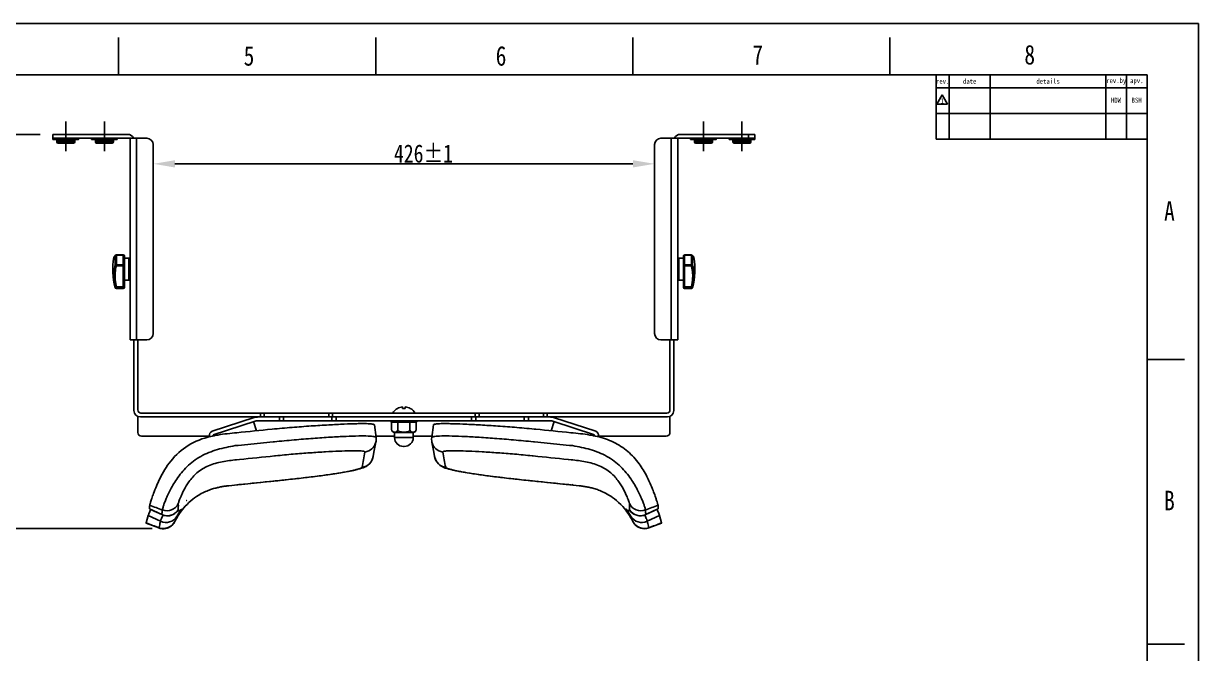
# Model space of a CAD drawing. Header units: inches. Extents: x -1861 to -181, y -5440 to -4252.
# Drawn here: x -1095 to -181, y -4742 to -4252 of the extents above; entities that cross this region are included whole.
import ezdxf

# ---------------------------------------------------------------- set-up
doc = ezdxf.new("R2010")
doc.units = ezdxf.units.IN
doc.header["$LTSCALE"] = 10.89
doc.header["$MEASUREMENT"] = 0
doc.header["$PDMODE"] = 3
doc.header["$PDSIZE"] = 0.3125
doc.linetypes.add('CENTER2', pattern=[28.575, 19.05, -3.175, 3.175, -3.175])
doc.layers.get('0').update_dxf_attribs({"linetype": 'CONTINUOUS'})
doc.layers.get('Defpoints').update_dxf_attribs({"linetype": 'CONTINUOUS'})
for name, color, linetype in [('02___PRT_ALL_AXES', 7, 'CONTINUOUS'), ('03___PRT_ALL_CURVES', 7, 'CONTINUOUS'), ('06___PRT_ALL_SURFS', 7, 'CONTINUOUS'), ('Cneter', 1, 'CENTER2'), ('FORM', 7, 'CONTINUOUS'), ('TEXT', 2, 'CONTINUOUS')]:
    doc.layers.add(name, color=color, linetype=linetype)
doc.styles.get("Standard").update_dxf_attribs({"font": 'txt', "width": 0.8})
doc.dimstyles.get("Standard").update_dxf_attribs({"dimtxt": 1.40625, "dimasz": 1.6875, "dimexe": 0.125, "dimexo": 0.0625, "dimgap": 0.09, "dimtad": 0, "dimtih": 1, "dimtoh": 1, "dimzin": 4, "dimdsep": 46, "dimtxsty": 'Standard', "dimcen": 0.09, "dimadec": 0, "dimazin": 0, "dimtp": 0.01, "dimtm": 0.01, "dimtfac": 1, "dimtofl": 0, "dimtmove": 0, "dimatfit": 3, "dimfxl": 1, "dimtolj": 1, "dimtzin": 4, "dimarcsym": 0})

# ---------------------------------------------------------------- blocks, each defined once
blk = doc.blocks.new('*D17')
at = {"color": 3, "linetype": 'ByBlock', "lineweight": -2, "transparency": 16777216}
for p, q in [((-1082.59, -4338.33), (-1147.65, -4338.33)), ((-1146.4, -4355.2), (-1146.4, -4483.86)), ((-1146.4, -4628.38), (-1146.4, -4499.72)), ((-995.49, -4645.25), (-1147.65, -4645.25))]:
    blk.add_line(p, q, dxfattribs=at)
at = {"color": 3, "transparency": 16777216}
for points in [[(-1149.21, -4355.2), (-1143.59, -4355.2), (-1146.4, -4338.33)], [(-1149.21, -4628.38), (-1143.59, -4628.38), (-1146.4, -4645.25)]]:
    blk.add_solid(points, dxfattribs=at)
at = {"layer": 'Defpoints', "color": 0, "transparency": 16777216}
for p in [(-1146.4, -4338.33), (-1072.59, -4338.33), (-985.49, -4645.25)]:
    blk.add_point(p, dxfattribs=at)
at = {"color": 3, "transparency": 16777216, "insert": (-1146.4, -4491.79), "char_height": 14.0625, "attachment_point": 5}
blk.add_mtext('\\A1;260~360', dxfattribs=at)
blk = doc.blocks.new('*D18')
at = {"color": 3, "linetype": 'ByBlock', "lineweight": -2, "transparency": 16777216}
for p, q in [((-994.59, -4409.83), (-994.59, -4360.02)), ((-977.72, -4361.27), (-621.47, -4361.27)), ((-604.59, -4409.83), (-604.59, -4360.02))]:
    blk.add_line(p, q, dxfattribs=at)
at = {"color": 3, "transparency": 16777216}
for points in [[(-977.72, -4358.46), (-977.72, -4364.09), (-994.59, -4361.27)], [(-621.47, -4358.46), (-621.47, -4364.09), (-604.59, -4361.27)]]:
    blk.add_solid(points, dxfattribs=at)
at = {"layer": 'Defpoints', "color": 0, "transparency": 16777216}
for p in [(-604.59, -4361.27), (-994.59, -4419.83), (-604.59, -4419.83)]:
    blk.add_point(p, dxfattribs=at)
at = {"color": 3, "transparency": 16777216, "insert": (-784.34, -4353.34), "char_height": 14.0625, "attachment_point": 5}
blk.add_mtext('\\A1;426%%P1', dxfattribs=at)

msp = doc.modelspace()

# ---------------------------------------------------------------- linework, layer by layer
at = {"color": 7, "linetype": 'Continuous'}
for p, q in [((-1861.46, -4252.01), (-181.46, -4252.01)), ((-181.46, -5440.01), (-181.46, -4252.01)), ((-1021.46, -4292.01), (-1021.46, -4262.94)), ((-821.46, -4292.01), (-821.46, -4262.94)), ((-621.46, -4292.01), (-621.46, -4262.94)), ((-421.46, -4292.01), (-421.46, -4262.94)), ((-221.46, -4292.01), (-1821.46, -4292.01)), ((-1072.59, -4341.53), (-1072.59, -4342.13)), ((-1072.59, -4341.53), (-1052.59, -4341.53)), ((-1052.59, -4341.53), (-1052.59, -4342.13)), ((-1042.59, -4341.53), (-1042.59, -4342.13)), ((-1042.59, -4341.53), (-1022.59, -4341.53)), ((-1022.59, -4341.53), (-1022.59, -4342.13)), ((-599.59, -4341.33), (-526.59, -4341.33)), ((-591.59, -4341.33), (-591.59, -4498.33)), ((-586.59, -4341.33), (-586.59, -4498.33)), ((-584.59, -4338.33), (-526.59, -4338.33)), ((-576.59, -4341.53), (-556.59, -4341.53)), ((-576.59, -4341.53), (-576.59, -4342.13)), ((-556.59, -4341.53), (-556.59, -4342.13)), ((-546.59, -4341.53), (-526.59, -4341.53)), ((-546.59, -4341.53), (-546.59, -4342.13)), ((-531.59, -4338.33), (-531.59, -4341.33)), ((-526.59, -4338.33), (-526.59, -4341.33)), ((-526.59, -4341.53), (-526.59, -4342.13)), ((-1052.59, -4342.13), (-1072.59, -4342.13)), ((-1052.79, -4342.33), (-1072.39, -4342.33)), ((-1055.59, -4343.33), (-1069.59, -4343.33)), ((-1055.59, -4344.13), (-1069.59, -4344.13)), ((-1056.59, -4345.13), (-1068.59, -4345.13)), ((-1022.59, -4342.13), (-1042.59, -4342.13)), ((-1022.79, -4342.33), (-1042.39, -4342.33)), ((-1025.59, -4343.33), (-1039.59, -4343.33)), ((-1025.59, -4344.13), (-1039.59, -4344.13)), ((-1026.59, -4345.13), (-1038.59, -4345.13)), ((-604.59, -4346.33), (-604.59, -4493.33)), ((-556.59, -4342.13), (-576.59, -4342.13)), ((-556.79, -4342.33), (-576.39, -4342.33)), ((-559.59, -4343.33), (-573.59, -4343.33)), ((-559.59, -4344.13), (-573.59, -4344.13)), ((-560.59, -4345.13), (-572.59, -4345.13)), ((-526.59, -4342.13), (-546.59, -4342.13)), ((-526.79, -4342.33), (-546.39, -4342.33)), ((-529.59, -4343.33), (-543.59, -4343.33)), ((-529.59, -4344.13), (-543.59, -4344.13)), ((-530.59, -4345.13), (-542.59, -4345.13)), ((-1023.96, -4432.5), (-1024.53, -4433.14)), ((-1023.22, -4440.74), (-1023.22, -4432.18)), ((-1017.99, -4432.18), (-1023.22, -4432.18)), ((-1017.99, -4432.45), (-1023.22, -4432.45)), ((-1017.99, -4458.33), (-1017.99, -4432.18)), ((-575.96, -4432.18), (-581.19, -4432.18)), ((-581.19, -4458.33), (-581.19, -4432.18)), ((-575.96, -4432.45), (-581.19, -4432.45)), ((-575.96, -4440.74), (-575.96, -4432.18)), ((-574.65, -4433.14), (-575.22, -4432.5)), ((-1024.89, -4433.77), (-1025.25, -4434.17)), ((-1024.53, -4433.13), (-1025.01, -4433.66)), ((-1024.19, -4439.99), (-1024.19, -4433)), ((-1023.22, -4439.82), (-1017.99, -4439.82)), ((-1023.22, -4440.74), (-1017.99, -4440.74)), ((-1016.99, -4433.18), (-1016.99, -4457.33)), ((-1013.59, -4434.83), (-1016.99, -4434.83)), ((-1013.59, -4451.83), (-1013.59, -4434.83)), ((-585.59, -4434.83), (-582.19, -4434.83)), ((-585.59, -4434.83), (-585.59, -4451.83)), ((-582.19, -4457.33), (-582.19, -4433.18)), ((-581.19, -4439.82), (-575.96, -4439.82)), ((-581.19, -4440.74), (-575.96, -4440.74)), ((-574.99, -4433), (-574.99, -4439.99)), ((-573.93, -4434.17), (-574.99, -4433)), ((-574.17, -4433.66), (-574.65, -4433.14)), ((-1024.19, -4457.58), (-1024.19, -4456.99)), ((-1023.22, -4458.33), (-1023.22, -4457.04)), ((-1017.99, -4457.04), (-1023.22, -4457.04)), ((-1017.99, -4457.71), (-1023.22, -4457.71)), ((-1013.59, -4451.83), (-1016.99, -4451.83)), ((-585.59, -4451.83), (-582.19, -4451.83)), ((-575.96, -4457.04), (-581.19, -4457.04)), ((-575.96, -4457.71), (-581.19, -4457.71)), ((-575.96, -4458.33), (-575.96, -4457.04)), ((-574.99, -4456.99), (-574.99, -4457.58)), ((-599.59, -4498.33), (-586.59, -4498.33)), ((-592.59, -4552.83), (-592.59, -4498.33)), ((-589.59, -4498.33), (-589.59, -4553.33)), ((-221.46, -4513.6), (-192.39, -4513.6)), ((-804.59, -4551.7), (-804.59, -4551.64)), ((-800.59, -4551.7), (-800.59, -4550.43)), ((-798.59, -4550.43), (-798.59, -4551.7)), ((-794.59, -4551.64), (-794.59, -4551.7)), ((-948.83, -4569.45), (-916.1, -4558.82)), ((-913.01, -4558.33), (-594.59, -4558.33)), ((-896.45, -4561.33), (-896.45, -4558.33)), ((-893.18, -4561.33), (-893.18, -4558.33)), ((-855.5, -4561.33), (-855.5, -4558.33)), ((-852.23, -4561.33), (-852.23, -4558.33)), ((-746.95, -4561.33), (-746.95, -4558.33)), ((-744.01, -4555.33), (-595.09, -4555.33)), ((-744.01, -4555.33), (-744.01, -4558.33)), ((-743.68, -4561.33), (-743.68, -4558.33)), ((-741.14, -4555.33), (-741.14, -4558.33)), ((-706, -4561.33), (-706, -4558.33)), ((-702.73, -4561.33), (-702.73, -4558.33)), ((-690.88, -4555.33), (-690.88, -4558.33)), ((-688.01, -4555.33), (-688.01, -4558.33)), ((-650.35, -4569.45), (-683.08, -4558.82)), ((-592.59, -4557.91), (-592.59, -4570.33)), ((-915.34, -4561.57), (-947.95, -4572.17)), ((-914.26, -4569.05), (-916.56, -4561.97)), ((-913.8, -4561.33), (-685.38, -4561.33)), ((-902.17, -4567.87), (-902.04, -4567.85)), ((-821.23, -4574.35), (-822.51, -4564.48)), ((-809.59, -4561.53), (-789.59, -4561.53)), ((-809.59, -4561.53), (-809.59, -4562.13)), ((-789.59, -4562.13), (-809.59, -4562.13)), ((-789.79, -4562.33), (-809.39, -4562.33)), ((-789.59, -4561.53), (-789.59, -4562.13)), ((-776.67, -4564.48), (-777.95, -4574.35)), ((-697.14, -4567.85), (-698.27, -4567.74)), ((-697.01, -4567.87), (-697.14, -4567.85)), ((-684.92, -4569.05), (-682.62, -4561.97)), ((-683.84, -4561.57), (-651.23, -4572.17)), ((-950.59, -4573.72), (-950.75, -4573.23)), ((-947.95, -4572.17), (-947.65, -4573.09)), ((-928.53, -4580.43), (-901.29, -4577.77)), ((-901.29, -4577.77), (-901.19, -4577.76)), ((-901.19, -4577.76), (-900.34, -4577.67)), ((-821.38, -4577.86), (-821.38, -4577.87)), ((-806.88, -4570.33), (-806.88, -4574.33)), ((-792.3, -4574.33), (-806.88, -4574.33)), ((-792.3, -4570.33), (-792.3, -4574.33)), ((-777.8, -4577.86), (-777.8, -4577.87)), ((-697.99, -4577.76), (-698.85, -4577.67)), ((-697.89, -4577.77), (-697.99, -4577.76)), ((-670.65, -4580.43), (-697.89, -4577.77)), ((-651.23, -4572.17), (-651.53, -4573.09)), ((-648.59, -4573.72), (-648.43, -4573.23)), ((-930.85, -4580.66), (-928.62, -4580.44)), ((-928.62, -4580.44), (-928.53, -4580.43)), ((-799.3, -4581.33), (-799.88, -4581.33)), ((-670.56, -4580.44), (-670.65, -4580.43)), ((-668.33, -4580.66), (-670.56, -4580.44)), ((-929.73, -4591.66), (-927.53, -4591.43)), ((-927.53, -4591.43), (-927.45, -4591.42)), ((-900.28, -4588.65), (-900.17, -4588.64)), ((-900.17, -4588.64), (-899.32, -4588.55)), ((-823.54, -4589.18), (-823.54, -4589.21)), ((-775.64, -4589.18), (-775.64, -4589.21)), ((-699.01, -4588.64), (-699.86, -4588.55)), ((-698.9, -4588.65), (-699.01, -4588.64)), ((-671.65, -4591.43), (-671.73, -4591.42)), ((-669.45, -4591.66), (-671.65, -4591.43)), ((-832.56, -4598.3), (-831.36, -4597.88)), ((-767.35, -4598.06), (-766.01, -4598.49)), ((-933.53, -4611.6), (-935.84, -4611.85)), ((-931.34, -4611.36), (-933.53, -4611.6)), ((-931.34, -4611.36), (-931.28, -4611.35)), ((-931.25, -4611.36), (-931.25, -4611.36)), ((-913.77, -4609.57), (-904.08, -4608.59)), ((-903.98, -4608.57), (-904.08, -4608.58)), ((-904.08, -4608.59), (-904.08, -4608.58)), ((-903.98, -4608.57), (-897.72, -4607.93)), ((-903.12, -4608.49), (-903.98, -4608.57)), ((-903.98, -4608.57), (-903.98, -4608.57)), ((-903.12, -4608.49), (-903.12, -4608.49)), ((-696.06, -4608.49), (-696.06, -4608.49)), ((-696.06, -4608.49), (-695.2, -4608.57)), ((-695.2, -4608.57), (-695.2, -4608.57)), ((-695.2, -4608.57), (-695.1, -4608.58)), ((-695.1, -4608.58), (-695.13, -4608.55)), ((-695.1, -4608.59), (-695.1, -4608.58)), ((-675.84, -4610.54), (-667.85, -4611.36)), ((-667.93, -4611.36), (-667.93, -4611.36)), ((-667.85, -4611.36), (-667.9, -4611.35)), ((-667.85, -4611.36), (-665.65, -4611.6)), ((-665.65, -4611.6), (-663.34, -4611.85)), ((-997.46, -4629.78), (-997.46, -4629.75)), ((-997.46, -4629.75), (-987.89, -4634.3)), ((-997.46, -4629.78), (-993.77, -4631.54)), ((-996.45, -4630.5), (-996.38, -4630.37)), ((-996.38, -4630.37), (-996.36, -4630.33)), ((-993.77, -4631.54), (-987.93, -4634.33)), ((-601.72, -4629.75), (-611.29, -4634.3)), ((-602.8, -4630.37), (-602.82, -4630.33)), ((-602.73, -4630.5), (-602.8, -4630.37)), ((-601.72, -4629.78), (-601.72, -4629.75)), ((-999.97, -4641.04), (-999.94, -4640.82)), ((-999.97, -4641.05), (-990.18, -4644.7)), ((-999.94, -4640.82), (-998.47, -4635.02)), ((-988.88, -4639.47), (-998.47, -4635.02)), ((-987.93, -4634.33), (-987.89, -4634.3)), ((-987.01, -4634.83), (-986.96, -4634.74)), ((-977.69, -4639.68), (-977.73, -4639.76)), ((-621.49, -4639.68), (-621.45, -4639.76)), ((-621.45, -4639.76), (-621.48, -4639.68)), ((-612.17, -4634.83), (-612.22, -4634.74)), ((-611.25, -4634.33), (-611.29, -4634.3)), ((-610.3, -4639.47), (-600.71, -4635.02)), ((-609.01, -4644.7), (-599.21, -4641.05)), ((-599.24, -4640.82), (-600.71, -4635.02)), ((-599.21, -4641.04), (-599.24, -4640.82)), ((-990.18, -4644.7), (-989.99, -4644.77)), ((-990.17, -4644.7), (-990.08, -4644.57)), ((-609.01, -4644.7), (-609.1, -4644.57)), ((-221.46, -4735.2), (-192.38, -4735.2))]:
    msp.add_line(p, q, dxfattribs=at)
at = {"linetype": 'Continuous'}
msp.add_line((-221.46, -4292.01), (-221.46, -5400.01), dxfattribs=at)
at = {"color": 7, "linetype": 'Continuous'}
for points in [[(-823.54, -4589.18), (-822.95, -4585.72), (-822.23, -4581.93), (-821.38, -4577.87)], [(-821.38, -4577.86), (-821.26, -4577.21), (-821.15, -4575.27), (-821.23, -4574.35)], [(-777.95, -4574.35), (-778.03, -4575.3), (-777.89, -4577.4), (-777.8, -4577.86)], [(-777.8, -4577.87), (-776.95, -4581.93), (-776.23, -4585.73), (-775.64, -4589.18)], [(-831.36, -4597.88), (-830.19, -4597.4), (-828.95, -4596.78), (-827.58, -4595.86), (-826.09, -4594.5), (-824.73, -4592.61), (-823.77, -4590.25), (-823.54, -4589.21)], [(-775.64, -4589.21), (-775.48, -4589.98), (-774.47, -4592.57), (-772.99, -4594.61), (-771.39, -4596.03), (-769.93, -4596.94), (-768.62, -4597.56), (-767.35, -4598.06)], [(-897.72, -4607.93), (-891.94, -4607.32), (-886.4, -4606.72), (-881.1, -4606.13), (-876.06, -4605.54), (-871.3, -4604.97), (-866.82, -4604.4), (-862.62, -4603.85), (-858.69, -4603.31), (-855.05, -4602.78), (-851.67, -4602.26), (-848.57, -4601.76), (-845.73, -4601.27), (-843.15, -4600.8), (-840.84, -4600.34), (-838.77, -4599.91), (-836.93, -4599.49), (-835.3, -4599.09), (-833.85, -4598.7), (-832.56, -4598.3)], [(-766.01, -4598.49), (-764.53, -4598.92), (-762.84, -4599.35), (-760.91, -4599.8), (-758.72, -4600.27), (-756.23, -4600.76), (-753.45, -4601.27), (-750.35, -4601.8), (-746.94, -4602.35), (-743.21, -4602.91), (-739.16, -4603.49), (-734.79, -4604.09), (-730.08, -4604.69), (-725.04, -4605.31), (-719.68, -4605.94), (-714.01, -4606.58), (-708.04, -4607.23), (-701.79, -4607.89), (-695.2, -4608.57)], [(-931.34, -4611.36), (-923.27, -4610.53), (-913.77, -4609.57)], [(-695.1, -4608.59), (-685.47, -4609.56), (-675.84, -4610.54)], [(-663.34, -4611.85), (-662.73, -4611.92), (-661.93, -4612.02), (-661.14, -4612.12), (-660.37, -4612.23), (-659.61, -4612.34), (-658.84, -4612.46), (-658.08, -4612.59), (-657.32, -4612.73), (-656.55, -4612.88), (-655.78, -4613.04), (-654.99, -4613.21), (-654.2, -4613.4), (-653.39, -4613.6), (-652.56, -4613.82), (-651.71, -4614.06), (-650.84, -4614.32), (-649.94, -4614.61), (-649.02, -4614.92), (-648.07, -4615.27), (-647.08, -4615.65), (-646.05, -4616.08), (-644.98, -4616.55), (-643.85, -4617.07), (-642.67, -4617.67), (-641.41, -4618.35), (-640.07, -4619.13), (-638.67, -4620.01), (-637.22, -4620.99), (-635.71, -4622.11), (-634.14, -4623.37), (-632.53, -4624.79), (-630.91, -4626.37), (-629.37, -4628), (-628.06, -4629.52), (-626.98, -4630.86), (-626.08, -4632.08), (-625.29, -4633.19), (-624.6, -4634.21), (-624, -4635.16), (-623.46, -4636.04), (-622.97, -4636.88)], [(-987.93, -4634.33), (-987.3, -4634.6), (-985.52, -4635.12), (-983.74, -4635.31), (-982.02, -4635.18), (-980.44, -4634.8), (-979.04, -4634.21), (-977.85, -4633.49), (-976.87, -4632.72), (-976.15, -4632.02), (-975.65, -4631.46), (-975.23, -4630.95), (-974.82, -4630.43)], [(-624.24, -4630.58), (-623.81, -4631.13), (-623.35, -4631.67), (-622.73, -4632.33), (-621.82, -4633.14), (-620.62, -4633.95), (-619.18, -4634.64), (-617.53, -4635.12), (-615.71, -4635.31), (-613.8, -4635.15), (-611.88, -4634.6), (-611.25, -4634.33)], [(-611.25, -4634.33), (-605.34, -4631.5), (-601.72, -4629.78)], [(-989.99, -4644.77), (-989.08, -4645.04), (-988.16, -4645.22), (-987.26, -4645.31), (-986.36, -4645.32), (-985.49, -4645.25), (-984.65, -4645.11), (-983.84, -4644.91), (-983.07, -4644.65), (-982.34, -4644.33), (-981.66, -4643.96), (-981.02, -4643.56), (-980.42, -4643.11), (-979.88, -4642.64), (-979.39, -4642.16), (-978.96, -4641.66), (-978.58, -4641.17), (-978.26, -4640.69), (-978, -4640.26), (-977.85, -4639.99), (-977.78, -4639.86), (-977.74, -4639.78), (-977.69, -4639.68)], [(-622.97, -4636.88), (-622.53, -4637.68), (-622.11, -4638.46), (-621.72, -4639.21), (-621.49, -4639.68)], [(-621.45, -4639.76), (-619.98, -4641.94), (-617.89, -4643.74), (-615.37, -4644.9), (-612.61, -4645.32), (-609.85, -4644.97), (-609.01, -4644.7)]]:
    msp.add_lwpolyline(points, dxfattribs=at)
for centre, radius, start, end in [((-1072.39, -4341.53), 0.2, 157.5, 180), ((-1052.79, -4341.53), 0.2, 0, 90), ((-1042.39, -4341.53), 0.2, 90, 180), ((-1022.79, -4341.53), 0.2, 0, 90), ((-599.59, -4346.33), 5, 90, 180), ((-584.59, -4343.33), 5, 90, 156.42182), ((-576.39, -4341.53), 0.2, 90, 180), ((-556.79, -4341.53), 0.2, 0, 90), ((-546.39, -4341.53), 0.2, 90, 180), ((-526.79, -4341.53), 0.2, 0, 22.5), ((-1072.39, -4342.13), 0.2, 180, 270), ((-1068.59, -4343.33), 1, 90, 180), ((-1068.59, -4344.13), 1, 180, 270), ((-1056.59, -4343.33), 1, 0, 90), ((-1056.59, -4344.13), 1, 270, 0), ((-1052.79, -4342.13), 0.2, 270, 0), ((-1042.39, -4342.13), 0.2, 180, 270), ((-1038.59, -4343.33), 1, 90, 180), ((-1038.59, -4344.13), 1, 180, 270), ((-1026.59, -4343.33), 1, 0, 90), ((-1026.59, -4344.13), 1, 270, 0), ((-1022.79, -4342.13), 0.2, 270, 0), ((-576.39, -4342.13), 0.2, 180, 270), ((-572.59, -4343.33), 1, 90, 180), ((-572.59, -4344.13), 1, 180, 270), ((-560.59, -4343.33), 1, 0, 90), ((-560.59, -4344.13), 1, 270, 0), ((-556.79, -4342.13), 0.2, 270, 0), ((-546.39, -4342.13), 0.2, 180, 270), ((-542.59, -4343.33), 1, 90, 180), ((-542.59, -4344.13), 1, 180, 270), ((-530.59, -4343.33), 1, 0, 90), ((-530.59, -4344.13), 1, 270, 0), ((-526.79, -4342.13), 0.2, 270, 0), ((-1023.22, -4433.18), 1, 89.99786, 137.45651), ((-1023.22, -4433.18), 0.997, 117.31837, 122.37645), ((-1023.22, -4433.18), 0.997, 102.53119, 108.06553), ((-1017.99, -4433.18), 1, 0, 90), ((-581.19, -4433.18), 1, 89.9996, 180.00017), ((-575.96, -4433.18), 1, 42.56252, 90.00025), ((-575.96, -4433.18), 1, 42.57527, 57.60396), ((-968.74, -4443.33), 57.25, 170.7931, 194.41177), ((-1024.27, -4434.33), 1, 138.00298, 170.7931), ((-910.41, -4537.48), 154.48, 137.43876, 137.82512), ((-1013.59, -4435.83), 1, 0, 90), ((-585.59, -4435.83), 1, 90, 180), ((-630.44, -4443.33), 57.25, 345.58823, 9.2069), ((-574.91, -4434.33), 1, 9.2069, 41.99702), ((-1013.59, -4450.83), 1, 270, 0), ((-585.59, -4450.83), 1, 180, 270), ((-1023.22, -4457.33), 1, 194.41177, 270), ((-1017.99, -4457.33), 1, 270, 0), ((-581.19, -4457.33), 1, 180, 270), ((-575.96, -4457.33), 1, 270, 345.58823), ((-599.59, -4493.33), 5, 180, 270), ((-799.59, -4560.48), 10.11, 95.67827, 119.65073), ((-799.59, -4560.48), 8.84, 83.50483, 96.49517), ((-799.59, -4560.48), 10.11, 60.34927, 84.32173), ((-913.01, -4568.33), 10, 90, 108), ((-686.17, -4568.33), 10, 72, 90), ((-595.09, -4552.83), 2.5, 270, 0), ((-594.59, -4553.33), 5, 270, 0), ((-947.9, -4572.31), 3, 108, 198), ((-913.8, -4566.33), 5, 90, 108), ((-809.39, -4561.53), 0.2, 90, 180), ((-809.39, -4562.13), 0.2, 180, 270), ((-789.79, -4561.53), 0.2, 0, 90), ((-789.79, -4562.13), 0.2, 270, 0), ((-685.38, -4566.33), 5, 72, 90), ((-651.28, -4572.31), 3, 342, 72), ((-831.13, -4575.72), 9.98, 277.28228, 347.5641), ((-799.88, -4574.33), 7, 180, 270), ((-799.3, -4574.33), 7, 270, 0), ((-768.05, -4575.72), 9.98, 192.4359, 262.71772), ((-595.59, -4570.33), 3, 270, 0), ((-1329.18, -4496.53), 507.22, 348.51506, 349.88367), ((-270, -4496.53), 507.22, 190.11633, 191.48494), ((-833.4, -4587.61), 9.99, 277.30497, 350.82649), ((-765.78, -4587.61), 9.99, 189.16727, 262.69504), ((-934.21, -4658.56), 49.3, 134.0223, 134.61841), ((-234.21, -2533.55), 2228.33, 249.973, 250.24351), ((-983.63, -4625.25), 10.01, 244.78037, 327.73904), ((-984, -4621.31), 10.01, 249.92295, 333.41694), ((-615.18, -4621.31), 10.01, 206.58306, 290.07705), ((-615.55, -4625.25), 10.01, 212.26096, 295.21963), ((-1364.97, -2533.55), 2228.33, 289.75649, 290.027), ((-104.3, -2303.77), 2502.8, 249.03143, 249.27296), ((-986.62, -4635.2), 9.99, 249.75079, 333.34802), ((-984.6, -4630.42), 10, 244.7009, 327.6989), ((-614.58, -4630.42), 10, 212.3011, 295.2991), ((-612.56, -4635.2), 9.99, 206.65198, 290.24921), ((-1494.88, -2303.77), 2502.8, 290.72704, 290.96857)]:
    msp.add_arc(centre, radius, start, end, dxfattribs=at)
for points, knots in [([(-1024.19, -4433), (-1024.13, -4432.83), (-1023.82, -4432.53), (-1023.43, -4432.45), (-1023.22, -4432.45)], [0, 0, 0, 0, 0.456189, 1, 1, 1, 1]), ([(-1023.96, -4432.5), (-1024.05, -4432.6), (-1024.14, -4432.77), (-1024.18, -4432.95), (-1024.19, -4433)], [0, 0, 0, 0, 0.747027, 1, 1, 1, 1]), ([(-1017.99, -4432.45), (-1017.86, -4432.45), (-1017.61, -4432.49), (-1017.28, -4432.64), (-1017.05, -4432.88), (-1016.99, -4433.08), (-1016.99, -4433.18)], [0, 0, 0, 0, 0.285429, 0.551511, 0.787611, 1, 1, 1, 1]), ([(-582.19, -4433.18), (-582.19, -4433.08), (-582.13, -4432.88), (-581.9, -4432.64), (-581.57, -4432.49), (-581.32, -4432.45), (-581.19, -4432.45)], [0, 0, 0, 0, 0.212386, 0.448486, 0.714569, 1, 1, 1, 1]), ([(-575.96, -4432.45), (-575.75, -4432.45), (-575.36, -4432.53), (-575.05, -4432.83), (-574.99, -4433)], [0, 0, 0, 0, 0.543809, 1, 1, 1, 1]), ([(-1025.25, -4447.35), (-1025.24, -4446.7), (-1025.13, -4444.22), (-1024.71, -4441.74), (-1024.19, -4439.99)], [0, 0, 0, 0, 0.264456, 1, 1, 1, 1]), ([(-1024.26, -4447.8), (-1024.25, -4447.17), (-1024.14, -4444.79), (-1023.73, -4442.42), (-1023.22, -4440.74)], [0, 0, 0, 0, 0.264411, 1, 1, 1, 1]), ([(-1023.22, -4439.82), (-1023.33, -4439.82), (-1023.53, -4439.83), (-1023.81, -4439.86), (-1024.03, -4439.91), (-1024.15, -4439.96), (-1024.19, -4439.99)], [0, 0, 0, 0, 0.325594, 0.618111, 0.849066, 1, 1, 1, 1]), ([(-1024.19, -4439.99), (-1024.15, -4440.18), (-1023.86, -4440.55), (-1023.45, -4440.7), (-1023.22, -4440.74)], [0, 0, 0, 0, 0.453124, 1, 1, 1, 1]), ([(-1016.99, -4440.05), (-1016.99, -4440.01), (-1017.06, -4439.96), (-1017.17, -4439.92), (-1017.35, -4439.87), (-1017.62, -4439.83), (-1017.86, -4439.82), (-1017.99, -4439.82)], [0, 0, 0, 0, 0.110967, 0.206196, 0.328286, 0.63828, 1, 1, 1, 1]), ([(-1017.99, -4440.74), (-1017.86, -4440.74), (-1017.61, -4440.71), (-1017.29, -4440.57), (-1017.05, -4440.34), (-1016.99, -4440.14), (-1016.99, -4440.05)], [0, 0, 0, 0, 0.290517, 0.55914, 0.793412, 1, 1, 1, 1]), ([(-581.19, -4439.82), (-581.32, -4439.82), (-581.56, -4439.83), (-581.83, -4439.87), (-582.01, -4439.92), (-582.12, -4439.96), (-582.19, -4440.01), (-582.19, -4440.05)], [0, 0, 0, 0, 0.361717, 0.671712, 0.793802, 0.889032, 1, 1, 1, 1]), ([(-582.19, -4440.05), (-582.19, -4440.14), (-582.13, -4440.34), (-581.9, -4440.57), (-581.57, -4440.71), (-581.32, -4440.74), (-581.19, -4440.74)], [0, 0, 0, 0, 0.206589, 0.44086, 0.709485, 1, 1, 1, 1]), ([(-574.99, -4439.99), (-575.03, -4439.96), (-575.15, -4439.91), (-575.37, -4439.86), (-575.65, -4439.83), (-575.85, -4439.82), (-575.96, -4439.82)], [0, 0, 0, 0, 0.150933, 0.381887, 0.674403, 1, 1, 1, 1]), ([(-575.96, -4440.74), (-575.73, -4440.71), (-575.32, -4440.55), (-575.03, -4440.18), (-574.99, -4439.99)], [0, 0, 0, 0, 0.546884, 1, 1, 1, 1]), ([(-575.96, -4440.74), (-575.8, -4441.28), (-575.2, -4443.57), (-574.95, -4445.95), (-574.92, -4447.75)], [0, 0, 0, 0, 0.236259, 1, 1, 1, 1]), ([(-574.99, -4439.99), (-574.83, -4440.55), (-574.21, -4442.95), (-573.97, -4445.42), (-573.93, -4447.31)], [0, 0, 0, 0, 0.236137, 1, 1, 1, 1]), ([(-1024.19, -4456.99), (-1024.37, -4456.17), (-1025, -4453), (-1025.29, -4449.75), (-1025.25, -4447.35)], [0, 0, 0, 0, 0.260326, 1, 1, 1, 1]), ([(-1023.22, -4457.04), (-1023.4, -4456.25), (-1024.02, -4453.21), (-1024.3, -4450.09), (-1024.26, -4447.8)], [0, 0, 0, 0, 0.26035, 1, 1, 1, 1]), ([(-574.92, -4447.75), (-574.91, -4448.5), (-574.96, -4451.62), (-575.43, -4454.72), (-575.96, -4457.04)], [0, 0, 0, 0, 0.238999, 1, 1, 1, 1]), ([(-573.93, -4447.31), (-573.92, -4448.09), (-573.97, -4451.34), (-574.45, -4454.58), (-574.99, -4456.99)], [0, 0, 0, 0, 0.239002, 1, 1, 1, 1]), ([(-1024.19, -4456.99), (-1024.13, -4457.2), (-1023.87, -4457.58), (-1023.44, -4457.71), (-1023.22, -4457.71)], [0, 0, 0, 0, 0.493837, 1, 1, 1, 1]), ([(-1023.22, -4457.04), (-1023.33, -4457.06), (-1023.55, -4457.09), (-1023.84, -4457.11), (-1024.05, -4457.09), (-1024.17, -4457.03), (-1024.19, -4456.99)], [0, 0, 0, 0, 0.348095, 0.648373, 0.869078, 1, 1, 1, 1]), ([(-1016.99, -4456.75), (-1016.99, -4456.8), (-1017.06, -4456.86), (-1017.17, -4456.92), (-1017.35, -4456.98), (-1017.62, -4457.02), (-1017.86, -4457.04), (-1017.99, -4457.04)], [0, 0, 0, 0, 0.122197, 0.218808, 0.340398, 0.64561, 1, 1, 1, 1]), ([(-1017.99, -4457.71), (-1017.82, -4457.71), (-1017.47, -4457.63), (-1017.21, -4457.38), (-1017.12, -4457.23)], [0, 0, 0, 0, 0.50445, 1, 1, 1, 1]), ([(-581.19, -4457.04), (-581.32, -4457.04), (-581.56, -4457.02), (-581.83, -4456.98), (-582.02, -4456.92), (-582.12, -4456.86), (-582.19, -4456.8), (-582.19, -4456.75)], [0, 0, 0, 0, 0.354392, 0.659603, 0.781192, 0.877803, 1, 1, 1, 1]), ([(-582.06, -4457.23), (-581.97, -4457.38), (-581.71, -4457.63), (-581.36, -4457.71), (-581.19, -4457.71)], [0, 0, 0, 0, 0.495545, 1, 1, 1, 1]), ([(-574.99, -4456.99), (-575.01, -4457.03), (-575.13, -4457.09), (-575.46, -4457.12), (-575.75, -4457.08), (-575.96, -4457.04)], [0, 0, 0, 0, 0.131178, 0.352056, 1, 1, 1, 1]), ([(-575.96, -4457.71), (-575.75, -4457.71), (-575.31, -4457.58), (-575.05, -4457.2), (-574.99, -4456.99)], [0, 0, 0, 0, 0.506161, 1, 1, 1, 1]), ([(-902.04, -4567.85), (-896.89, -4567.35), (-886.79, -4566.45), (-872.11, -4565.35), (-858.57, -4564.51), (-846.69, -4563.9), (-838.04, -4563.58), (-832.29, -4563.49), (-828.94, -4563.5), (-826.31, -4563.58), (-824.33, -4563.77), (-823.19, -4563.95), (-822.53, -4564.29), (-822.51, -4564.48)], [0, 0, 0, 0, 0.194224, 0.380909, 0.552961, 0.70381, 0.827713, 0.878061, 0.920034, 0.953266, 0.977522, 0.992789, 1, 1, 1, 1]), ([(-698.27, -4567.74), (-703.36, -4567.25), (-713.35, -4566.37), (-727.85, -4565.3), (-741.2, -4564.47), (-752.9, -4563.88), (-761.41, -4563.58), (-767.06, -4563.49), (-770.36, -4563.5), (-772.94, -4563.58), (-774.88, -4563.78), (-776.01, -4563.96), (-776.65, -4564.29), (-776.67, -4564.48)], [0, 0, 0, 0, 0.194955, 0.381941, 0.553979, 0.704615, 0.82822, 0.87842, 0.920258, 0.953379, 0.977554, 0.992781, 1, 1, 1, 1]), ([(-994.33, -4617.98), (-992.91, -4614.04), (-989.28, -4605.14), (-981.17, -4591.58), (-967.76, -4579.39), (-955.96, -4574.93), (-949.87, -4573.49)], [0, 0, 0, 0, 0.190882, 0.437483, 0.714499, 1, 1, 1, 1]), ([(-949.87, -4573.49), (-948.05, -4573.06), (-941.32, -4571.71), (-934.48, -4571.05), (-929.51, -4570.56)], [0, 0, 0, 0, 0.272382, 1, 1, 1, 1]), ([(-900.34, -4577.67), (-895.21, -4577.13), (-885.17, -4576.15), (-870.57, -4574.96), (-857.11, -4574.05), (-845.29, -4573.43), (-835.59, -4573.1), (-828.97, -4573.09), (-825.02, -4573.27), (-823.06, -4573.52), (-821.88, -4573.75), (-821.25, -4574.14), (-821.23, -4574.35)], [0, 0, 0, 0, 0.194252, 0.380782, 0.552572, 0.70314, 0.826827, 0.919061, 0.952333, 0.976704, 0.992221, 1, 1, 1, 1]), ([(-698.85, -4577.67), (-703.97, -4577.13), (-714.01, -4576.15), (-728.61, -4574.96), (-742.07, -4574.05), (-753.89, -4573.43), (-763.59, -4573.1), (-770.21, -4573.09), (-774.17, -4573.27), (-776.12, -4573.52), (-777.3, -4573.75), (-777.93, -4574.14), (-777.95, -4574.35)], [0, 0, 0, 0, 0.194252, 0.380782, 0.552571, 0.70314, 0.826827, 0.919061, 0.952332, 0.976704, 0.99222, 1, 1, 1, 1]), ([(-649.31, -4573.49), (-651.13, -4573.06), (-657.86, -4571.71), (-664.7, -4571.05), (-669.67, -4570.56)], [0, 0, 0, 0, 0.272382, 1, 1, 1, 1]), ([(-601.85, -4627.13), (-601.86, -4626.94), (-602.08, -4626.34), (-602.43, -4625.07), (-603.08, -4623.11), (-603.95, -4620.49), (-605.1, -4617.24), (-607.16, -4611.83), (-610.64, -4604.02), (-616.56, -4594.17), (-625.11, -4584.72), (-636.34, -4577.4), (-644.93, -4574.52), (-649.31, -4573.49)], [0, 0, 0, 0, 0.007568, 0.025129, 0.05248, 0.089273, 0.135027, 0.189142, 0.319553, 0.473835, 0.643802, 0.820977, 1, 1, 1, 1]), ([(-987.44, -4630.71), (-987.46, -4630.62), (-987.45, -4630.37), (-987.31, -4629.63), (-986.89, -4628.24), (-986.14, -4626.06), (-985.03, -4623.2), (-983.55, -4619.72), (-981.64, -4615.71), (-979.24, -4611.27), (-975.15, -4604.73), (-968.45, -4596.5), (-957.69, -4588.37), (-944.66, -4583.27), (-935.46, -4581.49), (-930.85, -4580.66)], [0, 0, 0, 0, 0.00342, 0.009229, 0.028249, 0.057031, 0.095212, 0.142277, 0.19759, 0.260407, 0.329865, 0.484451, 0.652302, 0.825451, 1, 1, 1, 1]), ([(-899.32, -4588.55), (-894.76, -4588.08), (-885.84, -4587.25), (-872.89, -4586.23), (-860.98, -4585.45), (-850.57, -4584.91), (-843.02, -4584.65), (-838.03, -4584.59), (-835.15, -4584.62), (-832.89, -4584.73), (-831.42, -4584.88), (-830.56, -4585.08), (-830.12, -4585.21), (-829.84, -4585.47), (-829.86, -4585.62)], [0, 0, 0, 0, 0.196552, 0.384916, 0.557933, 0.709053, 0.832547, 0.882424, 0.923736, 0.956115, 0.979328, 0.987502, 0.993464, 1, 1, 1, 1]), ([(-699.86, -4588.55), (-704.42, -4588.08), (-713.34, -4587.25), (-726.29, -4586.23), (-738.2, -4585.45), (-748.61, -4584.91), (-757.12, -4584.62), (-762.87, -4584.57), (-766.29, -4584.73), (-767.76, -4584.88), (-768.62, -4585.08), (-769.06, -4585.21), (-769.34, -4585.47), (-769.32, -4585.62)], [0, 0, 0, 0, 0.196554, 0.384919, 0.557937, 0.709058, 0.832552, 0.923736, 0.956115, 0.979328, 0.987502, 0.993464, 1, 1, 1, 1]), ([(-611.75, -4630.71), (-611.67, -4630.48), (-611.89, -4629.69), (-612.26, -4628.25), (-613.05, -4626.05), (-614.15, -4623.2), (-615.64, -4619.72), (-618.35, -4614.03), (-622.96, -4606.04), (-630.73, -4596.5), (-641.49, -4588.37), (-654.52, -4583.27), (-663.72, -4581.49), (-668.33, -4580.66)], [0, 0, 0, 0, 0.009185, 0.028208, 0.056993, 0.095178, 0.142249, 0.197568, 0.329789, 0.484393, 0.652263, 0.825431, 1, 1, 1, 1]), ([(-975.05, -4625.79), (-975.05, -4625.58), (-974.89, -4625), (-974.55, -4623.91), (-973.95, -4622.34), (-973.13, -4620.33), (-972.04, -4617.89), (-970.06, -4613.88), (-966.63, -4608.15), (-960.53, -4601.21), (-951.56, -4595.74), (-940.85, -4592.93), (-933.45, -4592.06), (-929.73, -4591.66)], [0, 0, 0, 0, 0.010134, 0.028966, 0.056365, 0.092066, 0.13574, 0.187035, 0.311136, 0.462152, 0.634836, 0.816656, 1, 1, 1, 1]), ([(-624.13, -4625.79), (-624.13, -4625.58), (-624.29, -4625), (-624.64, -4623.91), (-625.23, -4622.34), (-626.44, -4619.36), (-628.66, -4614.64), (-632.55, -4608.15), (-638.65, -4601.21), (-647.62, -4595.74), (-658.33, -4592.93), (-665.73, -4592.06), (-669.45, -4591.66)], [0, 0, 0, 0, 0.010134, 0.028966, 0.056366, 0.092068, 0.18702, 0.311123, 0.462142, 0.634829, 0.816653, 1, 1, 1, 1]), ([(-832.13, -4597.52), (-832.17, -4597.71), (-832.76, -4598.08), (-833.82, -4598.52), (-835.61, -4599.08), (-837.99, -4599.68), (-841.01, -4600.35), (-846.16, -4601.35), (-853.89, -4602.63), (-864.49, -4604.13), (-876.54, -4605.62), (-889.58, -4607.08), (-898.55, -4608.02), (-903.12, -4608.49)], [0, 0, 0, 0, 0.008195, 0.02483, 0.050403, 0.084804, 0.127743, 0.178823, 0.303403, 0.453843, 0.624474, 0.808864, 1, 1, 1, 1]), ([(-767.05, -4597.52), (-767.01, -4597.71), (-766.43, -4598.08), (-765.36, -4598.52), (-763.57, -4599.08), (-761.19, -4599.68), (-758.17, -4600.35), (-753.02, -4601.35), (-745.29, -4602.63), (-734.69, -4604.13), (-722.64, -4605.62), (-709.6, -4607.08), (-700.63, -4608.02), (-696.06, -4608.49)], [0, 0, 0, 0, 0.008195, 0.02483, 0.050403, 0.084804, 0.127743, 0.178823, 0.303403, 0.453843, 0.624474, 0.808864, 1, 1, 1, 1]), ([(-667.9, -4611.35), (-668.17, -4611.26), (-668.51, -4611.06), (-668.79, -4610.79), (-668.86, -4610.72)], [0, 0, 0, 0, 0.730497, 1, 1, 1, 1]), ([(-997.33, -4627.13), (-997.33, -4627.05), (-997.25, -4626.79), (-997.11, -4626.28), (-996.87, -4625.5), (-996.39, -4623.96), (-995.55, -4621.41), (-994.79, -4619.22), (-994.33, -4617.98)], [0, 0, 0, 0, 0.0266, 0.082054, 0.166246, 0.27879, 0.586727, 1, 1, 1, 1]), ([(-998.47, -4635.02), (-998.43, -4634.85), (-998.23, -4634.37), (-997.6, -4632.85), (-996.96, -4631.52), (-996.45, -4630.5)], [0, 0, 0, 0, 0.106319, 0.310914, 1, 1, 1, 1]), ([(-997.46, -4629.75), (-997.44, -4629.5), (-997.36, -4628.63), (-997.34, -4627.75), (-997.33, -4627.13)], [0, 0, 0, 0, 0.291919, 1, 1, 1, 1]), ([(-987.89, -4634.3), (-987.84, -4633.99), (-987.67, -4632.79), (-987.53, -4631.59), (-987.44, -4630.71)], [0, 0, 0, 0, 0.265182, 1, 1, 1, 1]), ([(-976.15, -4635.77), (-976.09, -4635.57), (-975.74, -4635), (-975.06, -4633.81), (-973.9, -4632.06), (-972.94, -4630.72), (-972.36, -4629.98)], [0, 0, 0, 0, 0.089065, 0.287807, 0.593377, 1, 1, 1, 1]), ([(-975.64, -4631.52), (-974.99, -4631.46), (-973.76, -4631.18), (-972.74, -4630.42), (-972.36, -4629.98)], [0, 0, 0, 0, 0.528433, 1, 1, 1, 1]), ([(-975.16, -4630.59), (-975.13, -4630.2), (-975.02, -4628.61), (-975.02, -4627), (-975.05, -4625.79)], [0, 0, 0, 0, 0.243746, 1, 1, 1, 1]), ([(-623.03, -4635.77), (-623.09, -4635.57), (-623.44, -4635), (-624.12, -4633.81), (-625.29, -4632.06), (-626.25, -4630.72), (-626.82, -4629.98)], [0, 0, 0, 0, 0.089065, 0.287807, 0.593377, 1, 1, 1, 1]), ([(-623.54, -4631.52), (-623.88, -4631.49), (-625.08, -4631.3), (-626.25, -4630.66), (-626.82, -4629.98)], [0, 0, 0, 0, 0.276063, 1, 1, 1, 1]), ([(-624.02, -4630.59), (-624.05, -4630.2), (-624.16, -4628.61), (-624.16, -4627), (-624.13, -4625.79)], [0, 0, 0, 0, 0.243746, 1, 1, 1, 1]), ([(-611.29, -4634.3), (-611.34, -4633.99), (-611.51, -4632.79), (-611.65, -4631.59), (-611.75, -4630.71)], [0, 0, 0, 0, 0.265182, 1, 1, 1, 1]), ([(-600.71, -4635.02), (-600.83, -4634.52), (-601.55, -4633.02), (-602.22, -4631.52), (-602.73, -4630.5)], [0, 0, 0, 0, 0.310828, 1, 1, 1, 1]), ([(-601.72, -4629.75), (-601.74, -4629.5), (-601.82, -4628.63), (-601.84, -4627.75), (-601.85, -4627.13)], [0, 0, 0, 0, 0.291919, 1, 1, 1, 1]), ([(-990.08, -4644.57), (-989.97, -4644.13), (-989.56, -4642.43), (-989.16, -4640.73), (-988.88, -4639.47)], [0, 0, 0, 0, 0.259294, 1, 1, 1, 1]), ([(-988.88, -4639.47), (-988.91, -4639.29), (-988.76, -4638.77), (-988.43, -4637.83), (-987.81, -4636.45), (-987.31, -4635.42), (-987.01, -4634.83)], [0, 0, 0, 0, 0.105737, 0.30902, 0.608657, 1, 1, 1, 1]), ([(-610.3, -4639.47), (-610.27, -4639.29), (-610.43, -4638.77), (-610.75, -4637.83), (-611.37, -4636.45), (-611.87, -4635.42), (-612.17, -4634.83)], [0, 0, 0, 0, 0.105737, 0.30902, 0.608657, 1, 1, 1, 1]), ([(-609.1, -4644.57), (-609.21, -4644.13), (-609.62, -4642.43), (-610.02, -4640.73), (-610.3, -4639.47)], [0, 0, 0, 0, 0.259294, 1, 1, 1, 1])]:
    msp.add_open_spline(points, degree=3, knots=knots, dxfattribs=at)
for points in [[(-574.99, -4433), (-575.02, -4432.82), (-575.1, -4432.64), (-575.22, -4432.5)], [(-1017.12, -4457.23), (-1017.04, -4457.09), (-1016.99, -4456.92), (-1016.99, -4456.75)], [(-582.19, -4456.75), (-582.19, -4456.92), (-582.14, -4457.09), (-582.06, -4457.23)], [(-929.51, -4570.56), (-920.4, -4569.65), (-911.29, -4568.76), (-902.17, -4567.87)], [(-669.67, -4570.56), (-678.78, -4569.65), (-687.89, -4568.76), (-697.01, -4567.87)], [(-927.45, -4591.42), (-918.39, -4590.46), (-909.33, -4589.58), (-900.28, -4588.65)], [(-671.73, -4591.42), (-680.79, -4590.46), (-689.85, -4589.58), (-698.9, -4588.65)], [(-904.08, -4608.58), (-913.13, -4609.51), (-922.2, -4610.4), (-931.25, -4611.36)], [(-695.13, -4608.55), (-695.21, -4608.45), (-695.29, -4608.34), (-695.37, -4608.22)], [(-695.1, -4608.58), (-686.05, -4609.51), (-676.99, -4610.4), (-667.93, -4611.36)], [(-977.7, -4639.68), (-977.1, -4638.41), (-976.56, -4637.11), (-976.15, -4635.77)], [(-621.48, -4639.68), (-622.08, -4638.41), (-622.62, -4637.11), (-623.03, -4635.77)]]:
    msp.add_open_spline(points, degree=3, dxfattribs=at)
at = {"layer": '02___PRT_ALL_AXES', "color": 7, "linetype": 'Continuous'}
for p, q in [((-1072.59, -4338.33), (-1072.59, -4341.33)), ((-1014.59, -4338.33), (-1072.59, -4338.33)), ((-1072.59, -4341.33), (-999.59, -4341.33)), ((-1072.59, -4341.53), (-1072.59, -4342.13)), ((-1052.59, -4341.53), (-1052.59, -4342.13)), ((-1042.59, -4341.53), (-1042.59, -4342.13)), ((-1022.59, -4341.53), (-1022.59, -4342.13)), ((-1012.59, -4341.33), (-1012.59, -4498.33)), ((-1007.59, -4341.33), (-1007.59, -4498.33)), ((-576.59, -4341.53), (-576.59, -4342.13)), ((-556.59, -4341.53), (-556.59, -4342.13)), ((-546.59, -4341.53), (-546.59, -4342.13)), ((-526.59, -4341.53), (-526.59, -4342.13)), ((-1069.59, -4343.33), (-1069.59, -4344.13)), ((-1055.59, -4343.33), (-1055.59, -4344.13)), ((-1039.59, -4343.33), (-1039.59, -4344.13)), ((-1025.59, -4343.33), (-1025.59, -4344.13)), ((-994.59, -4346.33), (-994.59, -4493.33)), ((-573.59, -4343.33), (-573.59, -4344.13)), ((-559.59, -4343.33), (-559.59, -4344.13)), ((-543.59, -4343.33), (-543.59, -4344.13)), ((-529.59, -4343.33), (-529.59, -4344.13)), ((-1016.99, -4434.83), (-1013.59, -4434.83)), ((-582.19, -4434.83), (-585.59, -4434.83)), ((-1023.22, -4458.33), (-1017.99, -4458.33)), ((-1016.99, -4451.83), (-1013.59, -4451.83)), ((-582.19, -4451.83), (-585.59, -4451.83)), ((-575.96, -4458.33), (-581.19, -4458.33)), ((-1012.59, -4498.33), (-999.59, -4498.33)), ((-1009.59, -4498.33), (-1009.59, -4553.33)), ((-1006.59, -4552.83), (-1006.59, -4498.33)), ((-1006.59, -4557.91), (-1006.59, -4570.33)), ((-1004.59, -4558.33), (-908.3, -4558.33)), ((-1004.09, -4555.33), (-744.01, -4555.33)), ((-911.17, -4555.33), (-911.17, -4558.33)), ((-908.3, -4555.33), (-908.3, -4558.33)), ((-858.04, -4555.33), (-858.04, -4558.33)), ((-855.17, -4555.33), (-855.17, -4558.33)), ((-809.59, -4561.53), (-809.59, -4562.13)), ((-809.09, -4562.33), (-809.09, -4568.35)), ((-804.34, -4562.33), (-804.34, -4568.35)), ((-794.84, -4562.33), (-794.84, -4568.35)), ((-790.09, -4562.33), (-790.09, -4568.35)), ((-789.59, -4561.53), (-789.59, -4562.13)), ((-1003.59, -4573.33), (-950.75, -4573.33)), ((-821.36, -4573.33), (-806.88, -4573.33)), ((-807.08, -4570.33), (-792.1, -4570.33)), ((-806.88, -4574.33), (-806.88, -4570.33)), ((-792.3, -4574.33), (-792.3, -4570.33)), ((-792.3, -4573.33), (-777.82, -4573.33)), ((-648.43, -4573.33), (-595.59, -4573.33))]:
    msp.add_line(p, q, dxfattribs=at)
for centre, radius, start, end in [((-1014.59, -4343.33), 5, 23.57818, 90), ((-999.59, -4346.33), 5, 0, 90), ((-999.59, -4493.33), 5, 270, 0), ((-799.59, -4560.48), 10.16, 119.56472, 149.48976), ((-799.59, -4560.48), 10.16, 30.51024, 60.43528), ((-1004.59, -4553.33), 5, 180, 270), ((-1004.09, -4552.83), 2.5, 180, 270), ((-806.88, -4568.11), 2.23, 198.48004, 264.82685), ((-807.1, -4568.16), 2, 199.17692, 201.42072), ((-792.3, -4568.11), 2.23, 275.17315, 341.51996), ((-792.02, -4568.19), 1.94, 332.72017, 340.67037), ((-792.12, -4568.15), 2.05, 340.60661, 343.61799), ((-792.21, -4568.12), 2.14, 343.64624, 353.84119), ((-1003.59, -4570.33), 3, 180, 270)]:
    msp.add_arc(centre, radius, start, end, dxfattribs=at)
for points, knots in [([(-809.09, -4568.35), (-809.09, -4568.4), (-809.07, -4568.55), (-809.03, -4568.71), (-808.99, -4568.82)], [0, 0, 0, 0, 0.261244, 1, 1, 1, 1]), ([(-808.96, -4568.89), (-808.95, -4568.92), (-808.91, -4569.02), (-808.86, -4569.11), (-808.82, -4569.18)], [0, 0, 0, 0, 0.26181, 1, 1, 1, 1]), ([(-808.82, -4569.18), (-808.69, -4569.4), (-808.35, -4569.76), (-807.71, -4570.03), (-807.08, -4570.13), (-806.47, -4570.14), (-805.84, -4570.06), (-805.21, -4569.83), (-804.58, -4569.28), (-804.38, -4568.69), (-804.34, -4568.35)], [0, 0, 0, 0, 0.137225, 0.252014, 0.360689, 0.468173, 0.576426, 0.68937, 0.820329, 1, 1, 1, 1]), ([(-804.34, -4568.35), (-804.29, -4568.57), (-804.07, -4568.98), (-803.53, -4569.4), (-802.92, -4569.69), (-802.27, -4569.88), (-801.61, -4570.01), (-800.71, -4570.11), (-799.59, -4570.15), (-798.47, -4570.11), (-797.57, -4570.01), (-796.91, -4569.88), (-796.26, -4569.69), (-795.65, -4569.4), (-795.11, -4568.98), (-794.89, -4568.57), (-794.84, -4568.35)], [0, 0, 0, 0, 0.06208, 0.124498, 0.187033, 0.249607, 0.3122, 0.374801, 0.499983, 0.625166, 0.68777, 0.750367, 0.812948, 0.875484, 0.937903, 1, 1, 1, 1]), ([(-794.84, -4568.35), (-794.8, -4568.7), (-794.59, -4569.29), (-793.96, -4569.84), (-793.31, -4570.06), (-792.68, -4570.14), (-792.05, -4570.13), (-791.42, -4570.02), (-790.9, -4569.77), (-790.52, -4569.44), (-790.37, -4569.21), (-790.3, -4569.08)], [0, 0, 0, 0, 0.17818, 0.307775, 0.419789, 0.527357, 0.634272, 0.742598, 0.857972, 0.923637, 1, 1, 1, 1])]:
    msp.add_open_spline(points, degree=3, knots=knots, dxfattribs=at)
at = {"layer": '03___PRT_ALL_CURVES', "color": 40, "linetype": 'Continuous'}
msp.add_line((-976.66, -4632.51), (-976.67, -4632.52), dxfattribs=at)
at = {"layer": '03___PRT_ALL_CURVES', "color": 4, "linetype": 'Continuous'}
msp.add_line((-971.09, -4627.4), (-971.13, -4627.45), dxfattribs=at)
at = {"layer": '06___PRT_ALL_SURFS', "color": 7, "linetype": 'Continuous'}
for points in [[(-976.03, -4636.57), (-975.6, -4635.85), (-975.13, -4635.08), (-974.61, -4634.27), (-974.04, -4633.41), (-973.39, -4632.47), (-972.64, -4631.44), (-971.77, -4630.31), (-970.77, -4629.1), (-969.62, -4627.79), (-968.29, -4626.39), (-966.83, -4624.96), (-965.3, -4623.59), (-963.79, -4622.36), (-962.35, -4621.27), (-960.97, -4620.31), (-959.64, -4619.45), (-958.36, -4618.68), (-957.15, -4618), (-956, -4617.41), (-954.91, -4616.88), (-953.88, -4616.4), (-952.88, -4615.97), (-951.92, -4615.58), (-951, -4615.23), (-950.1, -4614.9), (-949.23, -4614.61), (-948.39, -4614.34), (-947.56, -4614.09), (-946.76, -4613.86), (-945.98, -4613.65), (-945.21, -4613.45), (-944.45, -4613.27), (-943.71, -4613.11), (-942.97, -4612.95), (-942.25, -4612.81), (-941.53, -4612.67), (-940.81, -4612.54), (-940.09, -4612.42), (-939.38, -4612.31), (-938.66, -4612.21), (-937.93, -4612.11), (-937.19, -4612.01), (-936.44, -4611.92), (-935.84, -4611.85)], [(-977.69, -4639.68), (-977.46, -4639.22), (-977.14, -4638.59), (-976.79, -4637.94), (-976.43, -4637.27), (-976.03, -4636.57)]]:
    msp.add_lwpolyline(points, dxfattribs=at)
at = {"layer": 'Cneter', "ltscale": 0.2}
for p, q in [((-1062.59, -4328.33), (-1062.59, -4351.33)), ((-1032.59, -4328.33), (-1032.59, -4351.33)), ((-566.59, -4351.33), (-566.59, -4328.33)), ((-536.59, -4351.33), (-536.59, -4328.33))]:
    msp.add_line(p, q, dxfattribs=at)
at = {"layer": 'FORM'}
for p, q in [((-385.46, -4292.01), (-385.46, -4342.01)), ((-375.46, -4292.01), (-375.46, -4342.01)), ((-343.46, -4292.01), (-343.46, -4342.01)), ((-253.46, -4292.01), (-253.46, -4342.01)), ((-237.46, -4292.01), (-237.46, -4342.01)), ((-221.46, -4302.01), (-385.46, -4302.01)), ((-221.46, -4322.01), (-385.46, -4322.01)), ((-221.46, -4342.01), (-385.46, -4342.01))]:
    msp.add_line(p, q, dxfattribs=at)
at = {"layer": 'TEXT', "color": 2}
for p, q in [((-380.74, -4307.59), (-384.9, -4314.95)), ((-376.59, -4314.95), (-380.74, -4307.59)), ((-384.9, -4314.95), (-376.59, -4314.95))]:
    msp.add_line(p, q, dxfattribs=at)

# ---------------------------------------------------------------- texts
at = {"char_height": 15.25, "attachment_point": 5}
for s, width, insert in [('5', 50, (-920.06, -4277.34)), ('6', 50, (-723.99, -4277.34)), ('7', 50, (-524.33, -4276.43)), ('8', 50, (-312.75, -4276.43)), ('A', 10, (-204.08, -4398.01)), ('B', 10, (-204.08, -4623.39))]:
    msp.add_mtext_dynamic_manual_height_columns(s, width=width, gutter_width=12.5, heights=[0], dxfattribs=dict(at, insert=insert))
at = {"layer": 'TEXT', "char_height": 4, "attachment_point": 5}
for s, width, insert in [('date', 16, (-359.46, -4297.01)), ('details', 45, (-298.46, -4297.01)), ('rev.by', 8, (-245.46, -4297.01)), ('apv.', 8, (-229.46, -4297.01)), ('rev.', 5, (-380.46, -4297.01)), ('HDW', 8, (-245.62, -4311.75)), ('BSH', 8, (-229.62, -4311.75))]:
    msp.add_mtext_dynamic_manual_height_columns(s, width=width, gutter_width=12.5, heights=[0], dxfattribs=dict(at, insert=insert))
at = {"layer": 'TEXT', "color": 2, "insert": (-380.78, -4312.3), "char_height": 4.24, "attachment_point": 5}
msp.add_mtext_dynamic_manual_height_columns('1', width=5, gutter_width=12.5, heights=[0], dxfattribs=at)

# ---------------------------------------------------------------- dimensions: what is measured, and where the dimension line sits
dim = msp.add_linear_dim(base=(-1146.4, -4338.33), p1=(-985.49, -4645.25), p2=(-1072.59, -4338.33), angle=90, text='260~360', dimstyle='Standard', override={"dimscale": 10, "dimexo": 1, "dimtad": 1, "dimdec": 0, "dimzin": 0, "dimcen": 1.782, "dimclrd": 3, "dimclre": 3, "dimclrt": 3, "dimtp": 0, "dimtm": 0, "dimtdec": 0, "dimtzin": 0, "dimarcsym": 1})
dim.commit()
dim.dimension.update_dxf_attribs({"geometry": '*D17', "text_midpoint": (-1146.4, -4491.79)})
dim = msp.add_linear_dim(base=(-604.59, -4361.27), p1=(-994.59, -4419.83), p2=(-604.59, -4419.83), text='426%%P1', dimstyle='Standard', override={"dimscale": 10, "dimexo": 1, "dimtad": 1, "dimdec": 0, "dimzin": 0, "dimcen": 1.782, "dimclrd": 3, "dimclre": 3, "dimclrt": 3, "dimtp": 0, "dimtm": 0, "dimtdec": 0, "dimtzin": 0, "dimarcsym": 1})
dim.commit()
dim.dimension.update_dxf_attribs({"geometry": '*D18', "text_midpoint": (-784.34, -4361.27), "dimtype": 160})

doc.saveas('drawing.dxf')
